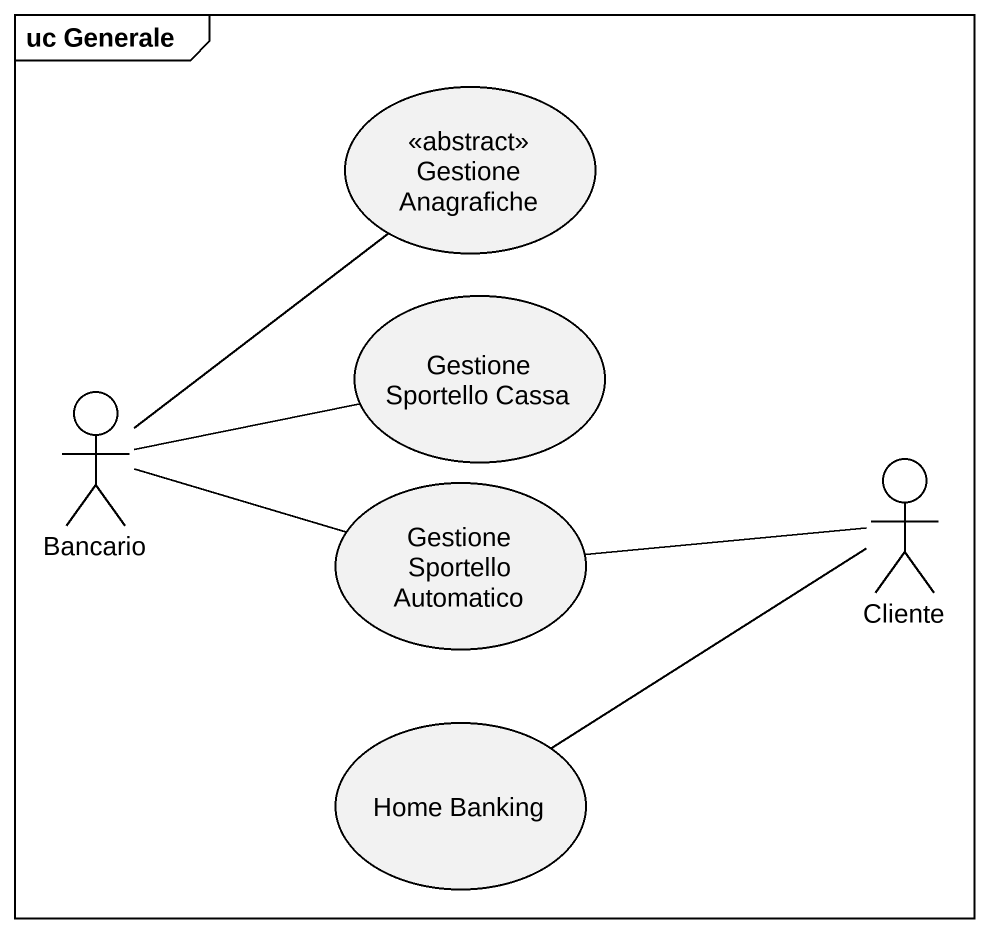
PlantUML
@startuml
mainframe uc Generale
usecase "Gestione Anagrafiche" as Gestione_Anagrafiche <<abstract>>
usecase "Gestione Sportello Cassa" as Gestione_Sportello_Cassa
actor Bancario
usecase "Gestione Sportello Automatico" as Gestione_Sportello
actor Cliente
usecase "Home Banking" as Home_Banking
Bancario -up- Gestione_Anagrafiche
Bancario -right- Gestione_Sportello_Cassa
Bancario -right- Gestione_Sportello
Cliente -left- Gestione_Sportello
Cliente -left- Home_Banking
@enduml
